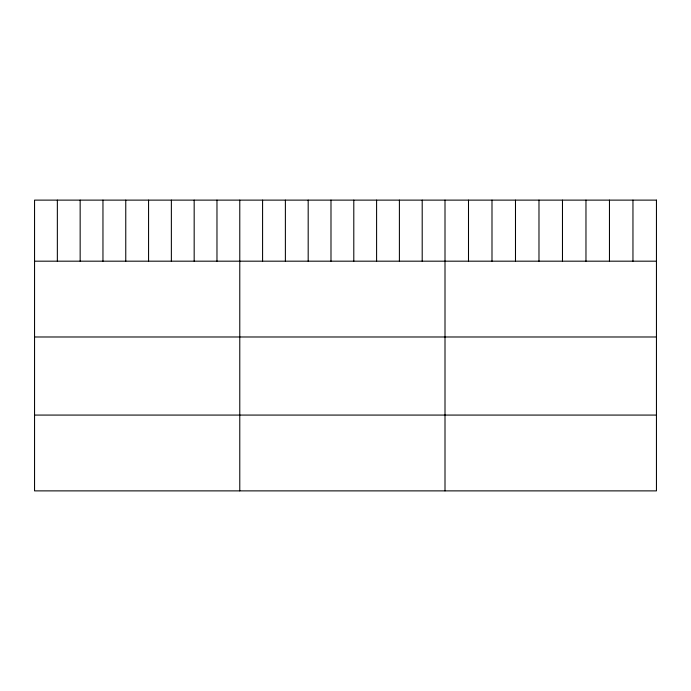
<?xml version="1.0" encoding="UTF-8"?>
<svg xmlns="http://www.w3.org/2000/svg" width="691" height="691" viewBox="0 0 691 691"><rect width="100%" height="100%" fill="white"/><g stroke="black" fill="none" stroke-linecap="round" stroke-linejoin="round"><path stroke-width="1.04" d="M34.55 261.181L656.45 261.181M34.55 336.983L656.45 336.983M34.55 415.075L656.45 415.075M632.956 200.122L632.956 261.181M609.462 200.122L609.462 261.181M585.968 200.122L585.968 261.181M562.474 200.122L562.474 261.181M538.98 200.122L538.98 261.181M515.486 200.122L515.486 261.181M491.992 200.122L491.992 261.181M468.498 200.122L468.498 261.181M445.004 200.122L445.004 490.878M422.201 200.122L422.201 261.181M399.398 200.122L399.398 261.181M376.595 200.122L376.595 261.181M353.792 200.122L353.792 261.181M330.989 200.122L330.989 261.181M308.186 200.122L308.186 261.181M285.383 200.122L285.383 261.181M262.58 200.122L262.58 261.181M239.777 200.122L239.777 490.878M216.974 200.122L216.974 261.181M194.171 200.122L194.171 261.181M171.368 200.122L171.368 261.181M148.565 200.122L148.565 261.181M125.762 200.122L125.762 261.181M102.959 200.122L102.959 261.181M80.156 200.122L80.156 261.181M57.353 200.122L57.353 261.181M656.45 200.122L34.55 200.122L34.55 490.878L656.45 490.878L656.45 200.122"/></g></svg>
